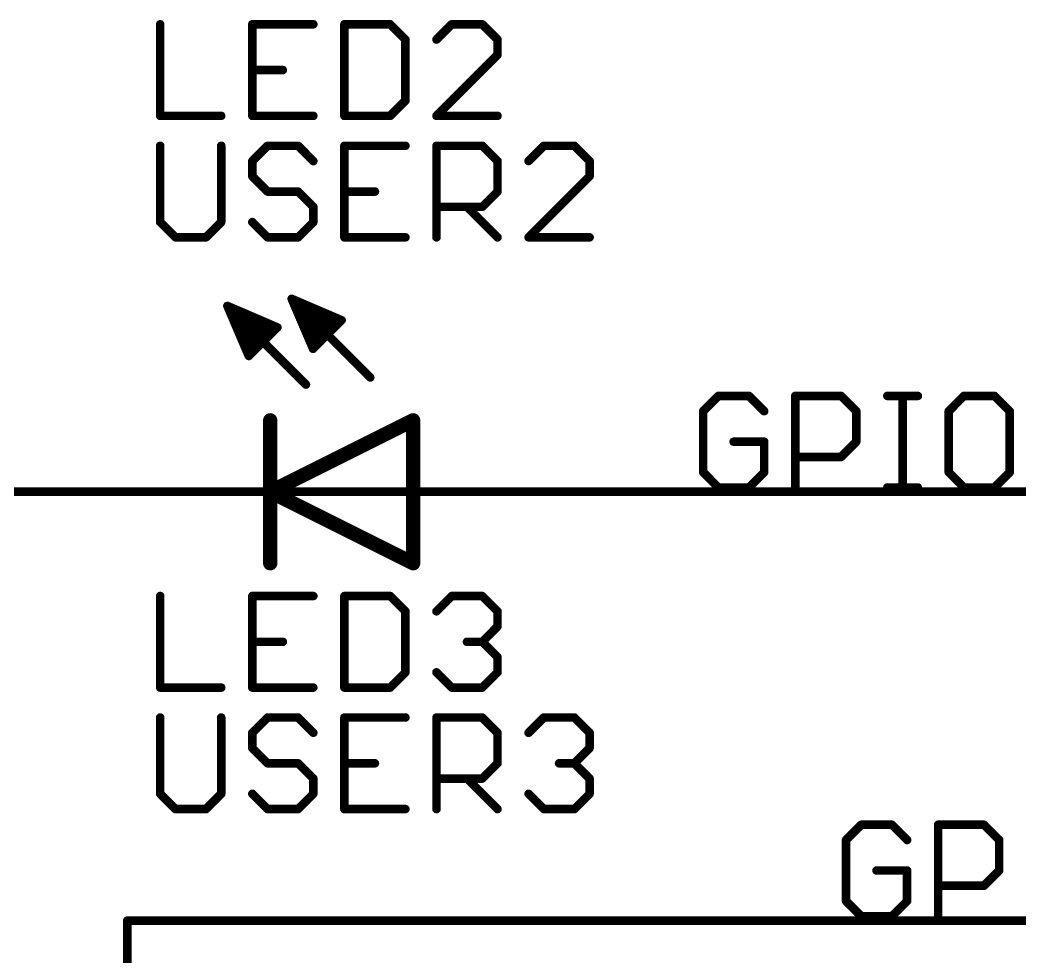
# Model space of a CAD drawing. Extents: x 6 to 173, y -6 to 152.
# Drawn here: x 41.27 to 59.05, y 95.87 to 112.52 of the extents above; entities that cross this region are included whole.
import ezdxf

# ---------------------------------------------------------------- set-up
doc = ezdxf.new("R2010")
doc.units = 0
for name, color, linetype in [('91', 94, 'CONTINUOUS'), ('94', 14, 'CONTINUOUS'), ('95', 251, 'CONTINUOUS'), ('96', 251, 'CONTINUOUS')]:
    doc.layers.add(name, color=color, linetype=linetype)

msp = doc.modelspace()

# ---------------------------------------------------------------- linework, layer by layer
at = {"layer": '91', "const_width": 0.1524}
for points in [[(43.18, 104.14), (40.64, 104.14)], [(81.28, 104.14), (50.8, 104.14)], [(43.18, 86.36), (43.18, 96.52)], [(43.18, 96.52), (96.52, 96.52)]]:
    msp.add_lwpolyline(points, dxfattribs=at)
at = {"layer": '91', "const_width": 0.0762}
for points in [[(43.18, 104.1019, 1), (43.18, 104.1781)], [(50.8, 104.1781, 1), (50.8, 104.1019)], [(43.2181, 96.52, 1), (43.1419, 96.52)], [(43.18, 96.5581, 1), (43.18, 96.4819)]]:
    msp.add_lwpolyline(points, format="xyb", dxfattribs=at)
at = {"layer": '94'}
for points, const_width in [([(46.101, 107.569), (46.99, 107.188)], 0.1524), ([(46.482, 106.68), (46.101, 107.569)], 0.1524), ([(47.498, 106.172), (46.101, 107.569)], 0.1524), ([(46.1264, 107.5581), (46.1264, 107.5097)], 0.1524), ([(46.2788, 107.4928), (46.2788, 107.1541)], 0.1524), ([(44.958, 107.442), (45.847, 107.061)], 0.1524), ([(45.339, 106.553), (44.958, 107.442)], 0.1524), ([(46.355, 106.045), (44.958, 107.442)], 0.1524), ([(45.0596, 107.3985), (45.0596, 107.2049)], 0.1524), ([(45.212, 107.3331), (45.212, 106.8493)], 0.1524), ([(46.4312, 107.4275), (46.4312, 106.7985)], 0.1524), ([(46.5836, 107.3622), (46.5836, 106.7816)], 0.1524), ([(46.736, 107.2969), (46.736, 106.934)], 0.1524), ([(45.3644, 107.2678), (45.3644, 106.5784)], 0.1524), ([(45.5168, 107.2025), (45.5168, 106.7308)], 0.1524), ([(45.6692, 107.1372), (45.6692, 106.8832)], 0.1524), ([(46.99, 107.188), (46.482, 106.68)], 0.1524), ([(46.8884, 107.2315), (46.8884, 107.0864)], 0.1524), ([(45.847, 107.061), (45.339, 106.553)], 0.1524), ([(45.8216, 107.0719), (45.8216, 107.0356)], 0.1524), ([(45.72, 104.14), (48.26, 105.41)], 0.254), ([(45.72, 104.14), (45.72, 105.41)], 0.254), ([(48.26, 104.14), (48.26, 105.41)], 0.254), ([(43.18, 104.14), (45.72, 104.14)], 0.1524), ([(48.26, 102.87), (45.72, 104.14)], 0.254), ([(45.72, 102.87), (45.72, 104.14)], 0.254), ([(48.26, 104.14), (45.72, 104.14)], 0.1524), ([(48.26, 102.87), (48.26, 104.14)], 0.254), ([(50.8, 104.14), (48.26, 104.14)], 0.1524)]:
    msp.add_lwpolyline(points, dxfattribs=dict(at, const_width=const_width))
for points, const_width in [([(46.116, 107.604, 1), (46.086, 107.534)], 0.0762), ([(46.136, 107.584, 1), (46.066, 107.554)], 0.0762), ([(46.1279, 107.5959, 1), (46.0741, 107.5421)], 0.0762), ([(46.1645, 107.5581, 1), (46.0883, 107.5581)], 0.0762), ([(46.3169, 107.4928, 1), (46.2407, 107.4928)], 0.0762), ([(44.973, 107.477, 1), (44.943, 107.407)], 0.0762), ([(44.993, 107.457, 1), (44.923, 107.427)], 0.0762), ([(44.9849, 107.4689, 1), (44.9311, 107.4151)], 0.0762), ([(45.0977, 107.3985, 1), (45.0215, 107.3985)], 0.0762), ([(45.2501, 107.3331, 1), (45.1739, 107.3331)], 0.0762), ([(46.0883, 107.5097, 1), (46.1645, 107.5097)], 0.0762), ([(46.4693, 107.4275, 1), (46.3931, 107.4275)], 0.0762), ([(46.6217, 107.3622, 1), (46.5455, 107.3622)], 0.0762), ([(46.7741, 107.2969, 1), (46.6979, 107.2969)], 0.0762), ([(45.0215, 107.2049, 1), (45.0977, 107.2049)], 0.0762), ([(45.4025, 107.2678, 1), (45.3263, 107.2678)], 0.0762), ([(45.5549, 107.2025, 1), (45.4787, 107.2025)], 0.0762), ([(45.7073, 107.1372, 1), (45.6311, 107.1372)], 0.0762), ([(46.9265, 107.2315, 1), (46.8503, 107.2315)], 0.0762), ([(47.0169, 107.1611, 1), (46.9631, 107.2149)], 0.0762), ([(46.975, 107.153, 1), (47.005, 107.223)], 0.0762), ([(45.8597, 107.0719, 1), (45.7835, 107.0719)], 0.0762), ([(45.7835, 107.0356, 1), (45.8597, 107.0356)], 0.0762), ([(45.8739, 107.0341, 1), (45.8201, 107.0879)], 0.0762), ([(45.832, 107.026, 1), (45.862, 107.096)], 0.0762), ([(46.2407, 107.1541, 1), (46.3169, 107.1541)], 0.0762), ([(46.8503, 107.0864, 1), (46.9265, 107.0864)], 0.0762), ([(45.1739, 106.8493, 1), (45.2501, 106.8493)], 0.0762), ([(45.6311, 106.8832, 1), (45.7073, 106.8832)], 0.0762), ([(46.6979, 106.934, 1), (46.7741, 106.934)], 0.0762), ([(45.4787, 106.7308, 1), (45.5549, 106.7308)], 0.0762), ([(46.3931, 106.7985, 1), (46.4693, 106.7985)], 0.0762), ([(46.4551, 106.7069, 1), (46.5089, 106.6531)], 0.0762), ([(46.447, 106.665, 1), (46.517, 106.695)], 0.0762), ([(46.5455, 106.7816, 1), (46.6217, 106.7816)], 0.0762), ([(45.3121, 106.5799, 1), (45.3659, 106.5261)], 0.0762), ([(45.304, 106.538, 1), (45.374, 106.568)], 0.0762), ([(45.3263, 106.5784, 1), (45.4025, 106.5784)], 0.0762), ([(47.4711, 106.1451, 1), (47.5249, 106.1989)], 0.0762), ([(46.3281, 106.0181, 1), (46.3819, 106.0719)], 0.0762), ([(45.7835, 105.41, 1), (45.6565, 105.41)], 0.127), ([(48.3235, 105.41, 1), (48.1965, 105.41)], 0.127), ([(48.2884, 105.3532, 1), (48.2316, 105.4668)], 0.127), ([(43.18, 104.1781, 1), (43.18, 104.1019)], 0.0762), ([(45.7484, 104.1968, 1), (45.6916, 104.0832)], 0.127), ([(45.7835, 104.14, 1), (45.6565, 104.14)], 0.127), ([(45.6916, 104.1968, 1), (45.7484, 104.0832)], 0.127), ([(45.6565, 104.14, 1), (45.7835, 104.14)], 0.127), ([(45.72, 104.1781, 1), (45.72, 104.1019)], 0.0762), ([(45.72, 104.1019, 1), (45.72, 104.1781)], 0.0762), ([(48.3235, 104.14, 1), (48.1965, 104.14)], 0.127), ([(48.1965, 104.14, 1), (48.3235, 104.14)], 0.127), ([(48.26, 104.1781, 1), (48.26, 104.1019)], 0.0762), ([(48.26, 104.1019, 1), (48.26, 104.1781)], 0.0762), ([(50.8, 104.1019, 1), (50.8, 104.1781)], 0.0762), ([(45.6565, 102.87, 1), (45.7835, 102.87)], 0.127), ([(48.1965, 102.87, 1), (48.3235, 102.87)], 0.127), ([(48.2316, 102.8132, 1), (48.2884, 102.9268)], 0.127)]:
    msp.add_lwpolyline(points, format="xyb", dxfattribs=dict(at, const_width=const_width))
at = {"layer": '95', "const_width": 0.1524}
for points in [[(43.7642, 112.4472), (43.7642, 110.8202)], [(46.486, 112.4472), (45.4014, 112.4472)], [(45.4014, 112.4472), (45.4014, 110.8202)], [(47.0385, 112.4472), (47.0385, 110.8202)], [(47.852, 112.4472), (47.0385, 112.4472)], [(48.1232, 112.176), (47.852, 112.4472)], [(48.9468, 112.4472), (48.6757, 112.176)], [(49.4892, 112.4472), (48.9468, 112.4472)], [(49.7603, 112.176), (49.4892, 112.4472)], [(48.1232, 111.0914), (48.1232, 112.176)], [(49.7603, 111.9049), (49.7603, 112.176)], [(48.6757, 110.8202), (49.7603, 111.9049)], [(45.4014, 111.6337), (45.9437, 111.6337)], [(47.852, 110.8202), (48.1232, 111.0914)], [(43.7642, 110.8202), (44.8489, 110.8202)], [(45.4014, 110.8202), (46.486, 110.8202)], [(47.0385, 110.8202), (47.852, 110.8202)], [(49.7603, 110.8202), (48.6757, 110.8202)], [(53.6874, 105.8432), (53.4162, 105.572)], [(54.2297, 105.8432), (53.6874, 105.8432)], [(54.5009, 105.572), (54.2297, 105.8432)], [(55.0534, 104.2162), (55.0534, 105.8432)], [(55.0534, 105.8432), (55.8668, 105.8432)], [(55.8668, 105.8432), (56.138, 105.572)], [(56.6905, 105.8432), (57.2328, 105.8432)], [(56.9617, 104.2162), (56.9617, 105.8432)], [(58.0531, 105.8432), (57.782, 105.572)], [(58.5954, 105.8432), (58.0531, 105.8432)], [(58.8666, 105.572), (58.5954, 105.8432)], [(53.4162, 105.572), (53.4162, 104.4874)], [(56.138, 105.572), (56.138, 105.0297)], [(57.782, 105.572), (57.782, 104.4874)], [(58.8666, 104.4874), (58.8666, 105.572)], [(54.5009, 105.0297), (53.9585, 105.0297)], [(54.5009, 104.4874), (54.5009, 105.0297)], [(56.138, 105.0297), (55.8668, 104.7585)], [(55.8668, 104.7585), (55.0534, 104.7585)], [(53.4162, 104.4874), (53.6874, 104.2162)], [(54.2297, 104.2162), (54.5009, 104.4874)], [(57.782, 104.4874), (58.0531, 104.2162)], [(58.5954, 104.2162), (58.8666, 104.4874)], [(53.6874, 104.2162), (54.2297, 104.2162)], [(56.6905, 104.2162), (57.2328, 104.2162)], [(58.0531, 104.2162), (58.5954, 104.2162)], [(43.7642, 102.2872), (43.7642, 100.6602)], [(46.486, 102.2872), (45.4014, 102.2872)], [(45.4014, 102.2872), (45.4014, 100.6602)], [(47.0385, 102.2872), (47.0385, 100.6602)], [(47.852, 102.2872), (47.0385, 102.2872)], [(48.1232, 102.016), (47.852, 102.2872)], [(48.6757, 102.016), (48.9468, 102.2872)], [(48.9468, 102.2872), (49.4892, 102.2872)], [(49.4892, 102.2872), (49.7603, 102.016)], [(48.1232, 100.9314), (48.1232, 102.016)], [(49.7603, 102.016), (49.7603, 101.7449)], [(49.7603, 101.7449), (49.4892, 101.4737)], [(45.4014, 101.4737), (45.9437, 101.4737)], [(49.4892, 101.4737), (49.218, 101.4737)], [(49.4892, 101.4737), (49.7603, 101.2025)], [(49.7603, 101.2025), (49.7603, 100.9314)], [(47.852, 100.6602), (48.1232, 100.9314)], [(48.9468, 100.6602), (48.6757, 100.9314)], [(49.7603, 100.9314), (49.4892, 100.6602)], [(43.7642, 100.6602), (44.8489, 100.6602)], [(45.4014, 100.6602), (46.486, 100.6602)], [(47.0385, 100.6602), (47.852, 100.6602)], [(49.4892, 100.6602), (48.9468, 100.6602)], [(56.2274, 98.2232), (55.9562, 97.952)], [(56.7697, 98.2232), (56.2274, 98.2232)], [(57.0409, 97.952), (56.7697, 98.2232)], [(57.5934, 96.5962), (57.5934, 98.2232)], [(57.5934, 98.2232), (58.4069, 98.2232)], [(58.4069, 98.2232), (58.678, 97.952)], [(55.9562, 97.952), (55.9562, 96.8674)], [(58.678, 97.952), (58.678, 97.4097)], [(57.0409, 97.4097), (56.4985, 97.4097)], [(57.0409, 96.8674), (57.0409, 97.4097)], [(58.678, 97.4097), (58.4069, 97.1385)], [(58.4069, 97.1385), (57.5934, 97.1385)], [(55.9562, 96.8674), (56.2274, 96.5962)], [(56.7697, 96.5962), (57.0409, 96.8674)], [(56.2274, 96.5962), (56.7697, 96.5962)]]:
    msp.add_lwpolyline(points, dxfattribs=at)
at = {"layer": '95', "const_width": 0.0762}
for points in [[(43.8023, 112.4472, 1), (43.7261, 112.4472)], [(45.4014, 112.4853, 1), (45.4014, 112.4091)], [(45.4395, 112.4472, 1), (45.3633, 112.4472)], [(46.486, 112.4091, 1), (46.486, 112.4853)], [(47.0766, 112.4472, 1), (47.0004, 112.4472)], [(47.0385, 112.4853, 1), (47.0385, 112.4091)], [(47.8789, 112.4741, 1), (47.8251, 112.4202)], [(47.852, 112.4091, 1), (47.852, 112.4853)], [(48.9468, 112.4853, 1), (48.9468, 112.4091)], [(48.9738, 112.4202, 1), (48.9199, 112.4741)], [(49.5161, 112.4741, 1), (49.4622, 112.4202)], [(49.4892, 112.4091, 1), (49.4892, 112.4853)], [(48.1613, 112.176, 1), (48.0851, 112.176)], [(48.0962, 112.1491, 1), (48.1501, 112.203)], [(48.6487, 112.203, 1), (48.7026, 112.1491)], [(49.7984, 112.176, 1), (49.7222, 112.176)], [(49.7334, 112.1491, 1), (49.7873, 112.203)], [(49.7222, 111.9049, 1), (49.7984, 111.9049)], [(49.7873, 111.8779, 1), (49.7334, 111.9318)], [(45.4014, 111.6718, 1), (45.4014, 111.5956)], [(45.9437, 111.5956, 1), (45.9437, 111.6718)], [(48.0851, 111.0914, 1), (48.1613, 111.0914)], [(48.1501, 111.0644, 1), (48.0962, 111.1183)], [(43.7642, 110.8583, 1), (43.7642, 110.7821)], [(43.7261, 110.8202, 1), (43.8023, 110.8202)], [(44.8489, 110.7821, 1), (44.8489, 110.8583)], [(45.4014, 110.8583, 1), (45.4014, 110.7821)], [(45.3633, 110.8202, 1), (45.4395, 110.8202)], [(46.486, 110.7821, 1), (46.486, 110.8583)], [(47.0385, 110.8583, 1), (47.0385, 110.7821)], [(47.0004, 110.8202, 1), (47.0766, 110.8202)], [(47.8251, 110.8471, 1), (47.8789, 110.7933)], [(47.852, 110.7821, 1), (47.852, 110.8583)], [(48.6757, 110.8583, 1), (48.6757, 110.7821)], [(48.6487, 110.8471, 1), (48.7026, 110.7933)], [(49.7603, 110.7821, 1), (49.7603, 110.8583)], [(53.6874, 105.8813, 1), (53.6874, 105.8051)], [(53.7143, 105.8162, 1), (53.6604, 105.8701)], [(54.2566, 105.8701, 1), (54.2028, 105.8162)], [(54.2297, 105.8051, 1), (54.2297, 105.8813)], [(55.0915, 105.8432, 1), (55.0153, 105.8432)], [(55.0534, 105.8813, 1), (55.0534, 105.8051)], [(55.8938, 105.8701, 1), (55.8399, 105.8162)], [(55.8668, 105.8051, 1), (55.8668, 105.8813)], [(56.6905, 105.8813, 1), (56.6905, 105.8051)], [(56.9998, 105.8432, 1), (56.9236, 105.8432)], [(57.2328, 105.8051, 1), (57.2328, 105.8813)], [(58.0531, 105.8813, 1), (58.0531, 105.8051)], [(58.0801, 105.8162, 1), (58.0262, 105.8701)], [(58.6224, 105.8701, 1), (58.5685, 105.8162)], [(58.5954, 105.8051, 1), (58.5954, 105.8813)], [(53.4543, 105.572, 1), (53.3781, 105.572)], [(53.3893, 105.599, 1), (53.4431, 105.5451)], [(54.4739, 105.5451, 1), (54.5278, 105.599)], [(56.1761, 105.572, 1), (56.0999, 105.572)], [(56.1111, 105.5451, 1), (56.165, 105.599)], [(57.755, 105.599, 1), (57.8089, 105.5451)], [(57.8201, 105.572, 1), (57.7439, 105.572)], [(58.9047, 105.572, 1), (58.8285, 105.572)], [(58.8397, 105.5451, 1), (58.8935, 105.599)], [(53.9585, 105.0678, 1), (53.9585, 104.9916)], [(54.539, 105.0297, 1), (54.4628, 105.0297)], [(54.5009, 104.9916, 1), (54.5009, 105.0678)], [(56.0999, 105.0297, 1), (56.1761, 105.0297)], [(56.165, 105.0028, 1), (56.1111, 105.0566)], [(55.0534, 104.7966, 1), (55.0534, 104.7204)], [(55.8399, 104.7855, 1), (55.8938, 104.7316)], [(55.8668, 104.7204, 1), (55.8668, 104.7966)], [(53.4431, 104.5143, 1), (53.3893, 104.4604)], [(54.5278, 104.4604, 1), (54.4739, 104.5143)], [(57.8089, 104.5143, 1), (57.755, 104.4604)], [(58.8935, 104.4604, 1), (58.8397, 104.5143)], [(53.3781, 104.4874, 1), (53.4543, 104.4874)], [(54.4628, 104.4874, 1), (54.539, 104.4874)], [(57.7439, 104.4874, 1), (57.8201, 104.4874)], [(58.8285, 104.4874, 1), (58.9047, 104.4874)], [(53.6874, 104.2543, 1), (53.6874, 104.1781)], [(53.6604, 104.1893, 1), (53.7143, 104.2431)], [(54.2028, 104.2431, 1), (54.2566, 104.1893)], [(54.2297, 104.1781, 1), (54.2297, 104.2543)], [(55.0153, 104.2162, 1), (55.0915, 104.2162)], [(56.6905, 104.2543, 1), (56.6905, 104.1781)], [(56.9236, 104.2162, 1), (56.9998, 104.2162)], [(57.2328, 104.1781, 1), (57.2328, 104.2543)], [(58.0531, 104.2543, 1), (58.0531, 104.1781)], [(58.0262, 104.1893, 1), (58.0801, 104.2431)], [(58.5685, 104.2431, 1), (58.6224, 104.1893)], [(58.5954, 104.1781, 1), (58.5954, 104.2543)], [(43.8023, 102.2872, 1), (43.7261, 102.2872)], [(45.4014, 102.3253, 1), (45.4014, 102.2491)], [(45.4395, 102.2872, 1), (45.3633, 102.2872)], [(46.486, 102.2491, 1), (46.486, 102.3253)], [(47.0766, 102.2872, 1), (47.0004, 102.2872)], [(47.0385, 102.3253, 1), (47.0385, 102.2491)], [(47.8789, 102.3141, 1), (47.8251, 102.2602)], [(47.852, 102.2491, 1), (47.852, 102.3253)], [(48.9468, 102.3253, 1), (48.9468, 102.2491)], [(48.9738, 102.2602, 1), (48.9199, 102.3141)], [(49.5161, 102.3141, 1), (49.4622, 102.2602)], [(49.4892, 102.2491, 1), (49.4892, 102.3253)], [(48.1613, 102.016, 1), (48.0851, 102.016)], [(48.0962, 101.9891, 1), (48.1501, 102.043)], [(48.6487, 102.043, 1), (48.7026, 101.9891)], [(49.7984, 102.016, 1), (49.7222, 102.016)], [(49.7334, 101.9891, 1), (49.7873, 102.043)], [(49.7222, 101.7449, 1), (49.7984, 101.7449)], [(49.7873, 101.7179, 1), (49.7334, 101.7718)], [(45.4014, 101.5118, 1), (45.4014, 101.4356)], [(45.9437, 101.4356, 1), (45.9437, 101.5118)], [(49.218, 101.5118, 1), (49.218, 101.4356)], [(49.5161, 101.5006, 1), (49.4622, 101.4468)], [(49.4622, 101.5006, 1), (49.5161, 101.4468)], [(49.4892, 101.4356, 1), (49.4892, 101.5118)], [(49.7984, 101.2025, 1), (49.7222, 101.2025)], [(49.7334, 101.1756, 1), (49.7873, 101.2295)], [(48.1501, 100.9044, 1), (48.0962, 100.9583)], [(48.7026, 100.9583, 1), (48.6487, 100.9044)], [(49.7873, 100.9044, 1), (49.7334, 100.9583)], [(48.0851, 100.9314, 1), (48.1613, 100.9314)], [(49.7222, 100.9314, 1), (49.7984, 100.9314)], [(43.7642, 100.6983, 1), (43.7642, 100.6221)], [(43.7261, 100.6602, 1), (43.8023, 100.6602)], [(44.8489, 100.6221, 1), (44.8489, 100.6983)], [(45.4014, 100.6983, 1), (45.4014, 100.6221)], [(45.3633, 100.6602, 1), (45.4395, 100.6602)], [(46.486, 100.6221, 1), (46.486, 100.6983)], [(47.0385, 100.6983, 1), (47.0385, 100.6221)], [(47.0004, 100.6602, 1), (47.0766, 100.6602)], [(47.8251, 100.6871, 1), (47.8789, 100.6333)], [(47.852, 100.6221, 1), (47.852, 100.6983)], [(48.9468, 100.6983, 1), (48.9468, 100.6221)], [(48.9199, 100.6333, 1), (48.9738, 100.6871)], [(49.4622, 100.6871, 1), (49.5161, 100.6333)], [(49.4892, 100.6221, 1), (49.4892, 100.6983)], [(56.2274, 98.2613, 1), (56.2274, 98.1851)], [(56.2543, 98.1962, 1), (56.2004, 98.2501)], [(56.7966, 98.2501, 1), (56.7428, 98.1962)], [(56.7697, 98.1851, 1), (56.7697, 98.2613)], [(57.6315, 98.2232, 1), (57.5553, 98.2232)], [(57.5934, 98.2613, 1), (57.5934, 98.1851)], [(58.4338, 98.2501, 1), (58.3799, 98.1962)], [(58.4069, 98.1851, 1), (58.4069, 98.2613)], [(55.9943, 97.952, 1), (55.9181, 97.952)], [(55.9293, 97.979, 1), (55.9831, 97.9251)], [(57.0139, 97.9251, 1), (57.0678, 97.979)], [(58.7161, 97.952, 1), (58.6399, 97.952)], [(58.6511, 97.9251, 1), (58.705, 97.979)], [(56.4985, 97.4478, 1), (56.4985, 97.3716)], [(57.079, 97.4097, 1), (57.0028, 97.4097)], [(57.0409, 97.3716, 1), (57.0409, 97.4478)], [(58.6399, 97.4097, 1), (58.7161, 97.4097)], [(58.705, 97.3828, 1), (58.6511, 97.4366)], [(57.5934, 97.1766, 1), (57.5934, 97.1004)], [(58.3799, 97.1655, 1), (58.4338, 97.1116)], [(58.4069, 97.1004, 1), (58.4069, 97.1766)], [(55.9831, 96.8943, 1), (55.9293, 96.8404)], [(55.9181, 96.8674, 1), (55.9943, 96.8674)], [(57.0028, 96.8674, 1), (57.079, 96.8674)], [(57.0678, 96.8404, 1), (57.0139, 96.8943)], [(56.2274, 96.6343, 1), (56.2274, 96.5581)], [(56.2004, 96.5693, 1), (56.2543, 96.6231)], [(56.7428, 96.6231, 1), (56.7966, 96.5693)], [(56.7697, 96.5581, 1), (56.7697, 96.6343)], [(57.5553, 96.5962, 1), (57.6315, 96.5962)]]:
    msp.add_lwpolyline(points, format="xyb", dxfattribs=at)
at = {"layer": '96', "const_width": 0.1524}
for points in [[(43.7642, 110.2882), (43.7642, 108.9324)], [(44.8489, 108.9324), (44.8489, 110.2882)], [(45.6725, 110.2882), (45.4014, 110.017)], [(46.2149, 110.2882), (45.6725, 110.2882)], [(46.486, 110.017), (46.2149, 110.2882)], [(48.1232, 110.2882), (47.0385, 110.2882)], [(47.0385, 110.2882), (47.0385, 108.6612)], [(48.6757, 108.6612), (48.6757, 110.2882)], [(48.6757, 110.2882), (49.4892, 110.2882)], [(49.4892, 110.2882), (49.7603, 110.017)], [(50.584, 110.2882), (50.3128, 110.017)], [(51.1263, 110.2882), (50.584, 110.2882)], [(51.3975, 110.017), (51.1263, 110.2882)], [(45.4014, 110.017), (45.4014, 109.7459)], [(49.7603, 110.017), (49.7603, 109.4747)], [(51.3975, 109.7459), (51.3975, 110.017)], [(45.4014, 109.7459), (45.6725, 109.4747)], [(50.3128, 108.6612), (51.3975, 109.7459)], [(45.6725, 109.4747), (46.2149, 109.4747)], [(46.2149, 109.4747), (46.486, 109.2035)], [(47.0385, 109.4747), (47.5808, 109.4747)], [(49.7603, 109.4747), (49.4892, 109.2035)], [(46.486, 109.2035), (46.486, 108.9324)], [(49.4892, 109.2035), (48.6757, 109.2035)], [(49.218, 109.2035), (49.7603, 108.6612)], [(43.7642, 108.9324), (44.0354, 108.6612)], [(44.5777, 108.6612), (44.8489, 108.9324)], [(45.6725, 108.6612), (45.4014, 108.9324)], [(46.486, 108.9324), (46.2149, 108.6612)], [(44.0354, 108.6612), (44.5777, 108.6612)], [(46.2149, 108.6612), (45.6725, 108.6612)], [(47.0385, 108.6612), (48.1232, 108.6612)], [(51.3975, 108.6612), (50.3128, 108.6612)], [(43.7642, 100.1282), (43.7642, 98.7724)], [(44.8489, 98.7724), (44.8489, 100.1282)], [(45.6725, 100.1282), (45.4014, 99.857)], [(46.2149, 100.1282), (45.6725, 100.1282)], [(46.486, 99.857), (46.2149, 100.1282)], [(48.1232, 100.1282), (47.0385, 100.1282)], [(47.0385, 100.1282), (47.0385, 98.5012)], [(48.6757, 98.5012), (48.6757, 100.1282)], [(48.6757, 100.1282), (49.4892, 100.1282)], [(49.4892, 100.1282), (49.7603, 99.857)], [(50.3128, 99.857), (50.584, 100.1282)], [(50.584, 100.1282), (51.1263, 100.1282)], [(51.1263, 100.1282), (51.3975, 99.857)], [(45.4014, 99.857), (45.4014, 99.5859)], [(49.7603, 99.857), (49.7603, 99.3147)], [(51.3975, 99.857), (51.3975, 99.5859)], [(45.4014, 99.5859), (45.6725, 99.3147)], [(51.3975, 99.5859), (51.1263, 99.3147)], [(45.6725, 99.3147), (46.2149, 99.3147)], [(46.2149, 99.3147), (46.486, 99.0435)], [(47.0385, 99.3147), (47.5808, 99.3147)], [(49.7603, 99.3147), (49.4892, 99.0435)], [(51.1263, 99.3147), (50.8552, 99.3147)], [(51.1263, 99.3147), (51.3975, 99.0435)], [(46.486, 99.0435), (46.486, 98.7724)], [(49.4892, 99.0435), (48.6757, 99.0435)], [(49.218, 99.0435), (49.7603, 98.5012)], [(51.3975, 99.0435), (51.3975, 98.7724)], [(43.7642, 98.7724), (44.0354, 98.5012)], [(44.5777, 98.5012), (44.8489, 98.7724)], [(45.6725, 98.5012), (45.4014, 98.7724)], [(46.486, 98.7724), (46.2149, 98.5012)], [(50.584, 98.5012), (50.3128, 98.7724)], [(51.3975, 98.7724), (51.1263, 98.5012)], [(44.0354, 98.5012), (44.5777, 98.5012)], [(46.2149, 98.5012), (45.6725, 98.5012)], [(47.0385, 98.5012), (48.1232, 98.5012)], [(51.1263, 98.5012), (50.584, 98.5012)]]:
    msp.add_lwpolyline(points, dxfattribs=at)
at = {"layer": '96', "const_width": 0.0762}
for points in [[(43.8023, 110.2882, 1), (43.7261, 110.2882)], [(44.887, 110.2882, 1), (44.8108, 110.2882)], [(45.6725, 110.3263, 1), (45.6725, 110.2501)], [(45.6995, 110.2612, 1), (45.6456, 110.3151)], [(46.2418, 110.3151, 1), (46.1879, 110.2612)], [(46.2149, 110.2501, 1), (46.2149, 110.3263)], [(47.0385, 110.3263, 1), (47.0385, 110.2501)], [(47.0766, 110.2882, 1), (47.0004, 110.2882)], [(48.1232, 110.2501, 1), (48.1232, 110.3263)], [(48.7138, 110.2882, 1), (48.6376, 110.2882)], [(48.6757, 110.3263, 1), (48.6757, 110.2501)], [(49.5161, 110.3151, 1), (49.4622, 110.2612)], [(49.4892, 110.2501, 1), (49.4892, 110.3263)], [(50.584, 110.3263, 1), (50.584, 110.2501)], [(50.6109, 110.2612, 1), (50.557, 110.3151)], [(51.1533, 110.3151, 1), (51.0994, 110.2612)], [(51.1263, 110.2501, 1), (51.1263, 110.3263)], [(45.3744, 110.044, 1), (45.4283, 109.9901)], [(45.4395, 110.017, 1), (45.3633, 110.017)], [(46.4591, 109.9901, 1), (46.513, 110.044)], [(49.7984, 110.017, 1), (49.7222, 110.017)], [(49.7334, 109.9901, 1), (49.7873, 110.044)], [(50.2859, 110.044, 1), (50.3398, 109.9901)], [(51.4356, 110.017, 1), (51.3594, 110.017)], [(51.3705, 109.9901, 1), (51.4244, 110.044)], [(45.4283, 109.7728, 1), (45.3744, 109.7189)], [(45.3633, 109.7459, 1), (45.4395, 109.7459)], [(51.3594, 109.7459, 1), (51.4356, 109.7459)], [(51.4244, 109.7189, 1), (51.3705, 109.7728)], [(45.6725, 109.5128, 1), (45.6725, 109.4366)], [(45.6456, 109.4478, 1), (45.6995, 109.5016)], [(46.2418, 109.5016, 1), (46.1879, 109.4478)], [(46.2149, 109.4366, 1), (46.2149, 109.5128)], [(47.0385, 109.5128, 1), (47.0385, 109.4366)], [(47.5808, 109.4366, 1), (47.5808, 109.5128)], [(49.7222, 109.4747, 1), (49.7984, 109.4747)], [(49.7873, 109.4478, 1), (49.7334, 109.5016)], [(46.5241, 109.2035, 1), (46.4479, 109.2035)], [(46.4591, 109.1766, 1), (46.513, 109.2305)], [(48.6757, 109.2416, 1), (48.6757, 109.1654)], [(49.2449, 109.2305, 1), (49.1911, 109.1766)], [(49.4622, 109.2305, 1), (49.5161, 109.1766)], [(49.4892, 109.1654, 1), (49.4892, 109.2416)], [(43.7911, 108.9593, 1), (43.7373, 108.9054)], [(44.8758, 108.9054, 1), (44.8219, 108.9593)], [(45.4283, 108.9593, 1), (45.3744, 108.9054)], [(46.513, 108.9054, 1), (46.4591, 108.9593)], [(43.7261, 108.9324, 1), (43.8023, 108.9324)], [(44.8108, 108.9324, 1), (44.887, 108.9324)], [(46.4479, 108.9324, 1), (46.5241, 108.9324)], [(44.0354, 108.6993, 1), (44.0354, 108.6231)], [(44.0084, 108.6343, 1), (44.0623, 108.6881)], [(44.5508, 108.6881, 1), (44.6046, 108.6343)], [(44.5777, 108.6231, 1), (44.5777, 108.6993)], [(45.6725, 108.6993, 1), (45.6725, 108.6231)], [(45.6456, 108.6343, 1), (45.6995, 108.6881)], [(46.1879, 108.6881, 1), (46.2418, 108.6343)], [(46.2149, 108.6231, 1), (46.2149, 108.6993)], [(47.0385, 108.6993, 1), (47.0385, 108.6231)], [(47.0004, 108.6612, 1), (47.0766, 108.6612)], [(48.1232, 108.6231, 1), (48.1232, 108.6993)], [(48.6376, 108.6612, 1), (48.7138, 108.6612)], [(49.7334, 108.6343, 1), (49.7873, 108.6881)], [(50.3128, 108.6993, 1), (50.3128, 108.6231)], [(50.2859, 108.6881, 1), (50.3398, 108.6343)], [(51.3975, 108.6231, 1), (51.3975, 108.6993)], [(43.8023, 100.1282, 1), (43.7261, 100.1282)], [(44.887, 100.1282, 1), (44.8108, 100.1282)], [(45.6725, 100.1663, 1), (45.6725, 100.0901)], [(45.6995, 100.1012, 1), (45.6456, 100.1551)], [(46.2418, 100.1551, 1), (46.1879, 100.1012)], [(46.2149, 100.0901, 1), (46.2149, 100.1663)], [(47.0385, 100.1663, 1), (47.0385, 100.0901)], [(47.0766, 100.1282, 1), (47.0004, 100.1282)], [(48.1232, 100.0901, 1), (48.1232, 100.1663)], [(48.7138, 100.1282, 1), (48.6376, 100.1282)], [(48.6757, 100.1663, 1), (48.6757, 100.0901)], [(49.5161, 100.1551, 1), (49.4622, 100.1012)], [(49.4892, 100.0901, 1), (49.4892, 100.1663)], [(50.584, 100.1663, 1), (50.584, 100.0901)], [(50.6109, 100.1012, 1), (50.557, 100.1551)], [(51.1533, 100.1551, 1), (51.0994, 100.1012)], [(51.1263, 100.0901, 1), (51.1263, 100.1663)], [(45.3744, 99.884, 1), (45.4283, 99.8301)], [(45.4395, 99.857, 1), (45.3633, 99.857)], [(46.4591, 99.8301, 1), (46.513, 99.884)], [(49.7984, 99.857, 1), (49.7222, 99.857)], [(49.7334, 99.8301, 1), (49.7873, 99.884)], [(50.2859, 99.884, 1), (50.3398, 99.8301)], [(51.4356, 99.857, 1), (51.3594, 99.857)], [(51.3705, 99.8301, 1), (51.4244, 99.884)], [(45.4283, 99.6128, 1), (45.3744, 99.5589)], [(45.3633, 99.5859, 1), (45.4395, 99.5859)], [(51.3594, 99.5859, 1), (51.4356, 99.5859)], [(51.4244, 99.5589, 1), (51.3705, 99.6128)], [(45.6725, 99.3528, 1), (45.6725, 99.2766)], [(45.6456, 99.2878, 1), (45.6995, 99.3416)], [(46.2418, 99.3416, 1), (46.1879, 99.2878)], [(46.2149, 99.2766, 1), (46.2149, 99.3528)], [(47.0385, 99.3528, 1), (47.0385, 99.2766)], [(47.5808, 99.2766, 1), (47.5808, 99.3528)], [(49.7873, 99.2878, 1), (49.7334, 99.3416)], [(50.8552, 99.3528, 1), (50.8552, 99.2766)], [(51.1533, 99.3416, 1), (51.0994, 99.2878)], [(51.0994, 99.3416, 1), (51.1533, 99.2878)], [(51.1263, 99.2766, 1), (51.1263, 99.3528)], [(49.7222, 99.3147, 1), (49.7984, 99.3147)], [(46.5241, 99.0435, 1), (46.4479, 99.0435)], [(46.4591, 99.0166, 1), (46.513, 99.0705)], [(48.6757, 99.0816, 1), (48.6757, 99.0054)], [(49.2449, 99.0705, 1), (49.1911, 99.0166)], [(49.4622, 99.0705, 1), (49.5161, 99.0166)], [(49.4892, 99.0054, 1), (49.4892, 99.0816)], [(51.4356, 99.0435, 1), (51.3594, 99.0435)], [(51.3705, 99.0166, 1), (51.4244, 99.0705)], [(43.7911, 98.7993, 1), (43.7373, 98.7454)], [(44.8758, 98.7454, 1), (44.8219, 98.7993)], [(45.4283, 98.7993, 1), (45.3744, 98.7454)], [(46.513, 98.7454, 1), (46.4591, 98.7993)], [(50.3398, 98.7993, 1), (50.2859, 98.7454)], [(51.4244, 98.7454, 1), (51.3705, 98.7993)], [(43.7261, 98.7724, 1), (43.8023, 98.7724)], [(44.8108, 98.7724, 1), (44.887, 98.7724)], [(46.4479, 98.7724, 1), (46.5241, 98.7724)], [(51.3594, 98.7724, 1), (51.4356, 98.7724)], [(44.0354, 98.5393, 1), (44.0354, 98.4631)], [(44.0084, 98.4743, 1), (44.0623, 98.5281)], [(44.5508, 98.5281, 1), (44.6046, 98.4743)], [(44.5777, 98.4631, 1), (44.5777, 98.5393)], [(45.6725, 98.5393, 1), (45.6725, 98.4631)], [(45.6456, 98.4743, 1), (45.6995, 98.5281)], [(46.1879, 98.5281, 1), (46.2418, 98.4743)], [(46.2149, 98.4631, 1), (46.2149, 98.5393)], [(47.0385, 98.5393, 1), (47.0385, 98.4631)], [(47.0004, 98.5012, 1), (47.0766, 98.5012)], [(48.1232, 98.4631, 1), (48.1232, 98.5393)], [(48.6376, 98.5012, 1), (48.7138, 98.5012)], [(49.7334, 98.4743, 1), (49.7873, 98.5281)], [(50.584, 98.5393, 1), (50.584, 98.4631)], [(50.557, 98.4743, 1), (50.6109, 98.5281)], [(51.0994, 98.5281, 1), (51.1533, 98.4743)], [(51.1263, 98.4631, 1), (51.1263, 98.5393)]]:
    msp.add_lwpolyline(points, format="xyb", dxfattribs=at)

doc.saveas('drawing.dxf')
